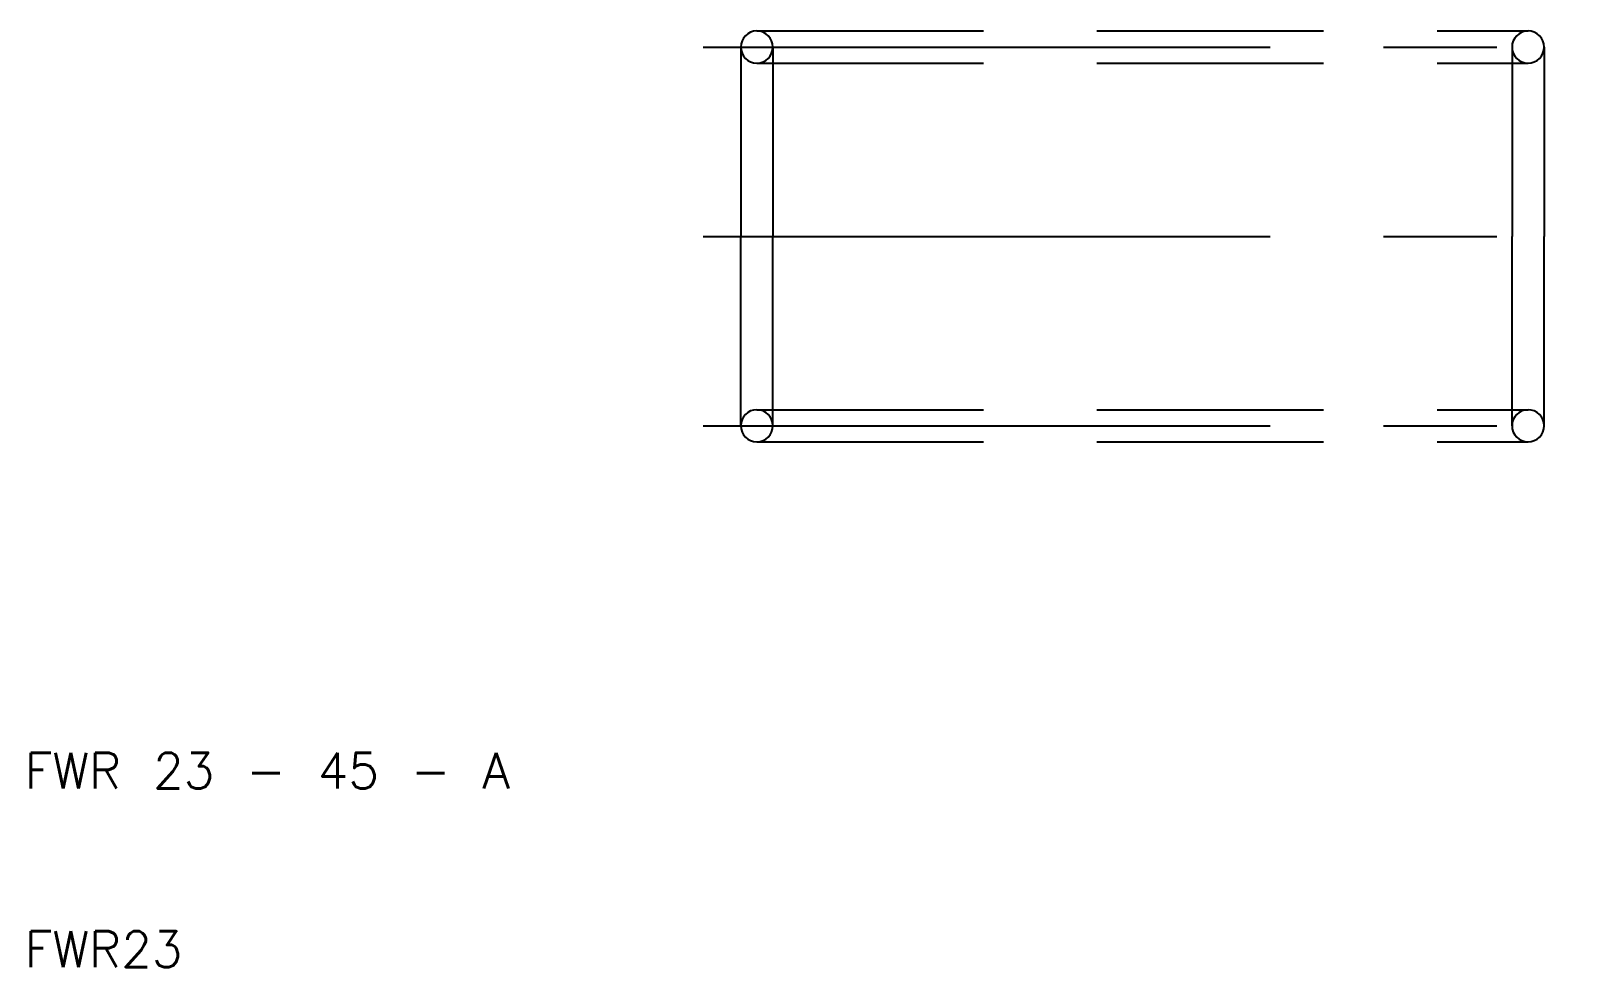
# Model space of a CAD drawing. Extents: x 10.3 to 97, y 10 to 62.4.
import ezdxf

# ---------------------------------------------------------------- set-up
doc = ezdxf.new("R2010")
doc.units = 0
doc.linetypes.add('CENTER', pattern=[50.8, 31.75, -6.35, 6.35, -6.35])
doc.linetypes.add('DASHED', pattern=[19.05, 12.7, -6.35])
doc.layers.get('0').update_dxf_attribs({"linetype": 'CONTINUOUS'})
doc.layers.add('CENTER', color=1, linetype='CENTER')
doc.styles.get("Standard").update_dxf_attribs({"font": 'txt.shx'})

msp = doc.modelspace()

# ---------------------------------------------------------------- linework, layer by layer
at = {"color": 3, "linetype": 'DASHED'}
for p, q in [((51, 62.4), (94.2, 62.4)), ((51, 60.6), (94.2, 60.6)), ((51, 41.2), (94.2, 41.2)), ((51, 39.4), (94.2, 39.4))]:
    msp.add_line(p, q, dxfattribs=at)
at = {"color": 7, "linetype": 'CONTINUOUS'}
for p, q in [((50.1, 61.5), (50.1, 50.9)), ((51.9, 61.5), (51.9, 50.9)), ((93.3, 61.5), (93.3, 50.9)), ((95.1, 61.5), (95.1, 50.9)), ((50.1, 40.3), (50.1, 50.9)), ((51.9, 40.3), (51.9, 50.9)), ((93.3, 40.3), (93.3, 50.9)), ((95.1, 40.3), (95.1, 50.9))]:
    msp.add_line(p, q, dxfattribs=at)
for centre, start, end in [((51, 61.5), 0, 180), ((94.2, 61.5), 0, 180), ((51, 40.3), 180, 0), ((94.2, 40.3), 180, 0)]:
    msp.add_arc(centre, 0.9, start, end, dxfattribs=at)
at = {"color": 3, "linetype": 'CONTINUOUS'}
for centre, start, end in [((51, 61.5), 180, 0), ((94.2, 61.5), 180, 0), ((51, 40.3), 0, 180), ((94.2, 40.3), 0, 180)]:
    msp.add_arc(centre, 0.9, start, end, dxfattribs=at)
at = {"layer": 'CENTER', "linetype": 'CENTER'}
for p, q in [((48, 61.5), (96, 61.5)), ((48, 50.9), (97, 50.9)), ((48, 40.3), (96, 40.3))]:
    msp.add_line(p, q, dxfattribs=at)

# ---------------------------------------------------------------- texts
for s, p in [('FWR 23 - 45 - A', (10, 20)), ('FWR23', (10, 10))]:
    msp.add_text(s, height=2).set_placement(p)

doc.saveas('drawing.dxf')
